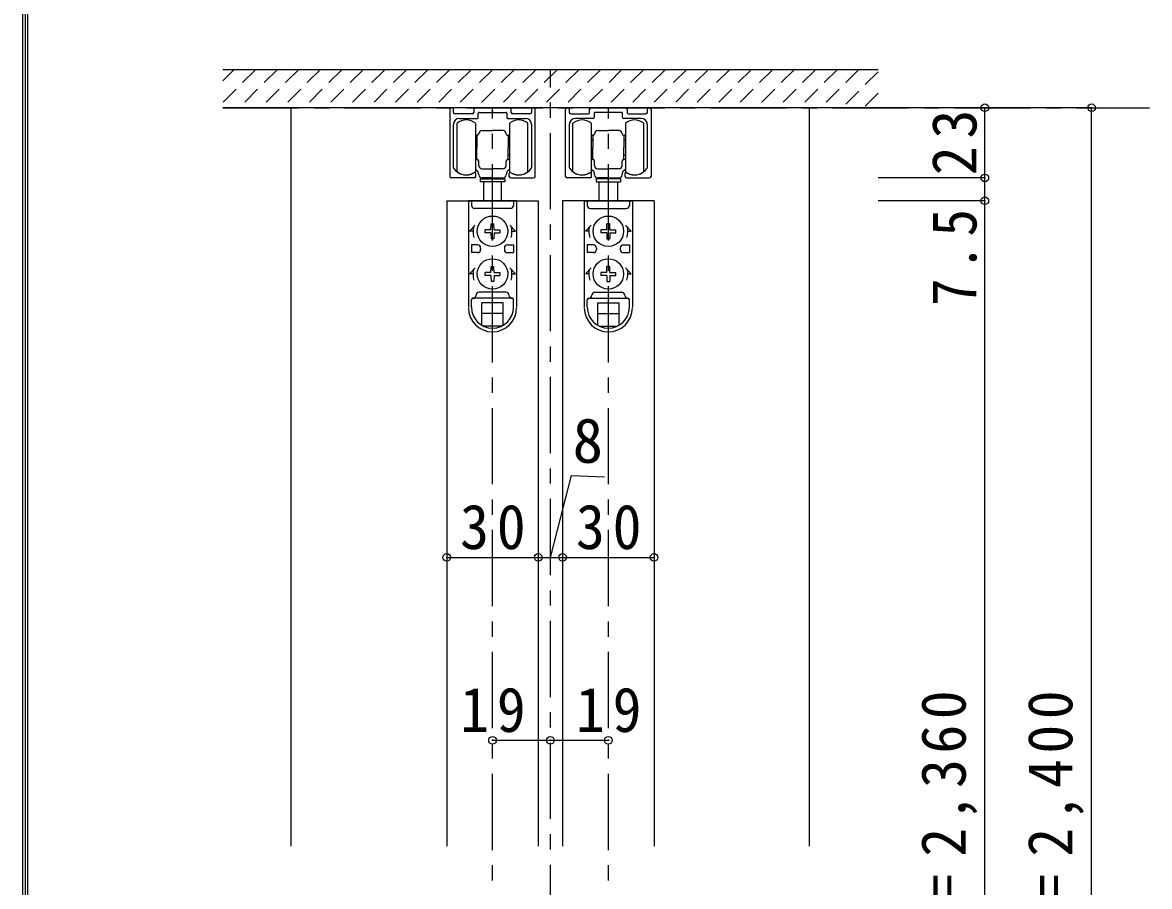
# Model space of a CAD drawing. Units: millimetres at full size, sheet at 1:5. Extents: x -973 to 977, y -718 to 696.
# Drawn here: x -973.3 to -603.7, y -303.1 to -19.7 of the extents above; entities that cross this region are included whole.
import ezdxf
from ezdxf.enums import TextEntityAlignment as Align

# ---------------------------------------------------------------- set-up
doc = ezdxf.new("R2010")
doc.units = ezdxf.units.MM
doc.header["$LTSCALE"] = 5
doc.header["$PDMODE"] = 32
doc.header["$PDSIZE"] = 2.5
doc.linetypes.add('CHAIN1', pattern=[8, 5, -1, 1, -1])
doc.linetypes.add('DASHED1', pattern=[1.8, 1.2, -0.6])
for name, color, linetype in [('0-1_通り芯', 4, 'CHAIN1'), ('0-3_仕上げ', 2, 'Continuous'), ('0-4_枠', 3, 'Continuous'), ('0-6_扉', 6, 'Continuous'), ('0-7_金物', 7, 'Continuous'), ('0-B_寸法', 7, 'Continuous'), ('0-C_ハッチ', 4, 'DASHED1'), ('F-1_枠', 6, 'Continuous')]:
    doc.layers.add(name, color=color, linetype=linetype)
doc.styles.add('ＭＳ ゴシック', font='')
doc.styles.get('ＭＳ ゴシック').set_extended_font_data('MS Gothic')

msp = doc.modelspace()

# ---------------------------------------------------------------- linework, layer by layer
at = {"layer": '0-1_通り芯'}
for p, q in [((-800.19, -560.943), (-800.19, -35.141)), ((-907.69, -47.641), (-603.69, -47.641)), ((-819.19, -531.141), (-819.19, -47.641)), ((-781.19, -531.141), (-781.19, -47.641))]:
    msp.add_line(p, q, dxfattribs=at)
at = {"layer": '0-3_仕上げ'}
for p, q in [((-692.69, -35.141), (-907.69, -35.141)), ((-692.69, -47.641), (-907.69, -47.641))]:
    msp.add_line(p, q, dxfattribs=at)
at = {"layer": '0-4_枠', "color": 4}
for p, q in [((-885.19, -289.892), (-885.19, -47.641)), ((-715.19, -289.892), (-715.19, -47.641))]:
    msp.add_line(p, q, dxfattribs=at)
at = {"layer": '0-6_扉'}
for p, q in [((-834.19, -78.141), (-804.19, -78.141)), ((-834.19, -78.141), (-834.19, -289.892)), ((-804.19, -78.141), (-804.19, -289.892)), ((-766.19, -78.141), (-796.19, -78.141)), ((-796.19, -78.141), (-796.19, -289.892)), ((-766.19, -78.141), (-766.19, -289.892))]:
    msp.add_line(p, q, dxfattribs=at)
at = {"layer": '0-7_金物'}
for p, q in [((-832.49, -47.641), (-832.69, -47.641)), ((-813.54, -47.641), (-824.84, -47.641)), ((-805.69, -47.641), (-805.89, -47.641)), ((-794.69, -47.641), (-794.49, -47.641)), ((-786.84, -47.641), (-775.54, -47.641)), ((-767.89, -47.641), (-767.69, -47.641)), ((-833.19, -48.141), (-833.19, -70.141)), ((-831.99, -49.141), (-831.99, -48.141)), ((-825.84, -49.641), (-831.49, -49.641)), ((-829.99, -51.141), (-824.14, -51.141)), ((-825.34, -48.141), (-825.34, -49.141)), ((-823.84, -50.841), (-823.84, -49.441)), ((-814.54, -49.441), (-814.54, -50.841)), ((-814.24, -51.141), (-808.39, -51.141)), ((-813.04, -49.141), (-813.04, -48.141)), ((-806.89, -49.641), (-812.54, -49.641)), ((-806.39, -48.141), (-806.39, -49.141)), ((-805.19, -70.141), (-805.19, -48.141)), ((-795.19, -70.141), (-795.19, -48.141)), ((-793.99, -48.141), (-793.99, -49.141)), ((-793.49, -49.641), (-787.84, -49.641)), ((-786.14, -51.141), (-791.99, -51.141)), ((-787.34, -49.141), (-787.34, -48.141)), ((-785.84, -49.441), (-785.84, -50.841)), ((-776.54, -50.841), (-776.54, -49.441)), ((-770.39, -51.141), (-776.24, -51.141)), ((-775.04, -48.141), (-775.04, -49.141)), ((-774.54, -49.641), (-768.89, -49.641)), ((-768.39, -49.141), (-768.39, -48.141)), ((-767.19, -48.141), (-767.19, -70.141)), ((-831.99, -67.264), (-831.99, -53.141)), ((-830.79, -68.641), (-830.79, -52.641)), ((-824.79, -52.641), (-824.79, -60.641)), ((-822.69, -55.141), (-819.19, -55.141)), ((-815.69, -55.141), (-819.19, -55.141)), ((-813.59, -52.641), (-813.59, -60.641)), ((-807.59, -68.641), (-807.59, -52.641)), ((-806.39, -53.141), (-806.39, -67.264)), ((-793.99, -53.141), (-793.99, -67.264)), ((-792.79, -68.641), (-792.79, -52.641)), ((-786.79, -52.641), (-786.79, -60.641)), ((-784.69, -55.141), (-781.19, -55.141)), ((-777.69, -55.141), (-781.19, -55.141)), ((-775.59, -52.641), (-775.59, -60.641)), ((-769.59, -68.641), (-769.59, -52.641)), ((-768.39, -67.264), (-768.39, -53.141)), ((-824.79, -56.641), (-824.49, -56.641)), ((-824.79, -58.141), (-824.29, -58.141)), ((-824.29, -56.841), (-824.49, -56.641)), ((-824.49, -58.141), (-824.29, -57.941)), ((-824.29, -56.641), (-824.29, -60.641)), ((-824.19, -56.641), (-824.29, -56.641)), ((-814.19, -56.641), (-814.09, -56.641)), ((-814.09, -56.641), (-814.09, -60.641)), ((-814.09, -56.841), (-813.89, -56.641)), ((-813.89, -58.141), (-814.09, -57.941)), ((-813.59, -58.141), (-814.09, -58.141)), ((-813.59, -56.641), (-813.89, -56.641)), ((-786.79, -56.641), (-786.49, -56.641)), ((-786.79, -58.141), (-786.29, -58.141)), ((-786.29, -56.841), (-786.49, -56.641)), ((-786.49, -58.141), (-786.29, -57.941)), ((-786.29, -56.641), (-786.29, -60.641)), ((-786.19, -56.641), (-786.29, -56.641)), ((-776.19, -56.641), (-776.09, -56.641)), ((-776.09, -56.641), (-776.09, -60.641)), ((-776.09, -56.841), (-775.89, -56.641)), ((-775.89, -58.141), (-776.09, -57.941)), ((-775.59, -58.141), (-776.09, -58.141)), ((-775.59, -56.641), (-775.89, -56.641)), ((-824.79, -60.641), (-824.79, -68.641)), ((-824.29, -64.641), (-824.29, -60.641)), ((-814.09, -64.641), (-814.09, -60.641)), ((-813.59, -60.641), (-813.59, -68.641)), ((-786.79, -60.641), (-786.79, -68.641)), ((-786.29, -64.641), (-786.29, -60.641)), ((-776.09, -64.641), (-776.09, -60.641)), ((-775.59, -60.641), (-775.59, -68.641)), ((-824.79, -63.141), (-824.29, -63.141)), ((-824.79, -64.641), (-824.49, -64.641)), ((-824.29, -63.341), (-824.49, -63.141)), ((-824.29, -64.441), (-824.49, -64.641)), ((-824.19, -64.641), (-824.29, -64.641)), ((-823.69, -66.641), (-823.69, -65.141)), ((-814.69, -66.641), (-814.69, -65.141)), ((-814.19, -64.641), (-814.09, -64.641)), ((-814.09, -63.341), (-813.89, -63.141)), ((-813.59, -63.141), (-814.09, -63.141)), ((-814.09, -64.441), (-813.89, -64.641)), ((-813.59, -64.641), (-813.89, -64.641)), ((-786.79, -63.141), (-786.29, -63.141)), ((-786.79, -64.641), (-786.49, -64.641)), ((-786.29, -63.341), (-786.49, -63.141)), ((-786.29, -64.441), (-786.49, -64.641)), ((-786.19, -64.641), (-786.29, -64.641)), ((-785.69, -66.641), (-785.69, -65.141)), ((-776.69, -66.641), (-776.69, -65.141)), ((-776.19, -64.641), (-776.09, -64.641)), ((-776.09, -63.341), (-775.89, -63.141)), ((-775.59, -63.141), (-776.09, -63.141)), ((-776.09, -64.441), (-775.89, -64.641)), ((-775.59, -64.641), (-775.89, -64.641)), ((-824.69, -70.141), (-824.69, -69.141)), ((-822.69, -67.641), (-819.19, -67.641)), ((-815.69, -67.641), (-819.19, -67.641)), ((-813.69, -70.141), (-813.69, -69.141)), ((-786.69, -70.141), (-786.69, -69.141)), ((-784.69, -67.641), (-781.19, -67.641)), ((-777.69, -67.641), (-781.19, -67.641)), ((-775.69, -70.141), (-775.69, -69.141)), ((-825.19, -70.641), (-832.69, -70.641)), ((-823.19, -70.941), (-815.19, -70.941)), ((-823.19, -70.941), (-823.19, -71.941)), ((-815.19, -71.941), (-823.19, -71.941)), ((-819.19, -70.641), (-822.69, -70.641)), ((-822.19, -70.641), (-822.19, -70.941)), ((-822.19, -71.941), (-822.19, -78.141)), ((-819.19, -70.641), (-815.69, -70.641)), ((-816.19, -70.641), (-816.19, -70.941)), ((-816.19, -78.141), (-816.19, -71.941)), ((-815.19, -70.941), (-815.19, -71.941)), ((-813.19, -70.641), (-805.69, -70.641)), ((-787.19, -70.641), (-794.69, -70.641)), ((-785.19, -70.941), (-785.19, -71.941)), ((-777.19, -70.941), (-785.19, -70.941)), ((-785.19, -71.941), (-777.19, -71.941)), ((-781.19, -70.641), (-784.69, -70.641)), ((-784.19, -70.641), (-784.19, -70.941)), ((-784.19, -78.141), (-784.19, -71.941)), ((-781.19, -70.641), (-777.69, -70.641)), ((-778.19, -70.641), (-778.19, -70.941)), ((-778.19, -71.941), (-778.19, -78.141)), ((-777.19, -70.941), (-777.19, -71.941)), ((-775.19, -70.641), (-767.69, -70.641)), ((-811.334, -78.141), (-827.134, -78.141)), ((-827.091, -78.141), (-827.091, -113.041)), ((-826.091, -78.141), (-826.091, -79.641)), ((-813.291, -80.641), (-825.091, -80.641)), ((-812.291, -78.141), (-812.291, -79.641)), ((-811.291, -78.141), (-811.291, -113.041)), ((-789.09, -78.141), (-789.09, -113.041)), ((-789.047, -78.141), (-773.247, -78.141)), ((-788.09, -78.141), (-788.09, -79.641)), ((-787.09, -80.641), (-775.29, -80.641)), ((-774.29, -78.141), (-774.29, -79.641)), ((-773.29, -78.141), (-773.29, -113.041)), ((-824.848, -86.141), (-826.691, -88.141)), ((-825.591, -88.141), (-826.691, -88.141)), ((-819.711, -87.622), (-821.641, -87.655)), ((-821.641, -88.628), (-821.641, -87.655)), ((-819.711, -88.661), (-821.641, -88.628)), ((-819.711, -87.622), (-819.677, -85.691)), ((-819.711, -88.661), (-819.677, -90.591)), ((-819.677, -85.691), (-818.705, -85.691)), ((-818.672, -87.622), (-818.705, -85.691)), ((-818.672, -88.661), (-818.705, -90.591)), ((-818.672, -87.622), (-816.741, -87.655)), ((-818.672, -88.661), (-816.741, -88.628)), ((-816.741, -87.655), (-816.741, -88.628)), ((-813.534, -86.141), (-811.691, -88.141)), ((-812.791, -88.141), (-811.691, -88.141)), ((-786.846, -86.141), (-788.69, -88.141)), ((-787.59, -88.141), (-788.69, -88.141)), ((-781.709, -87.622), (-783.64, -87.655)), ((-783.64, -87.655), (-783.64, -88.628)), ((-781.709, -88.661), (-783.64, -88.628)), ((-781.709, -87.622), (-781.676, -85.691)), ((-781.709, -88.661), (-781.676, -90.591)), ((-780.704, -85.691), (-781.676, -85.691)), ((-780.67, -87.622), (-780.704, -85.691)), ((-780.67, -88.661), (-780.704, -90.591)), ((-780.67, -87.622), (-778.74, -87.655)), ((-780.67, -88.661), (-778.74, -88.628)), ((-778.74, -88.628), (-778.74, -87.655)), ((-775.533, -86.141), (-773.69, -88.141)), ((-774.79, -88.141), (-773.69, -88.141)), ((-818.705, -90.591), (-819.677, -90.591)), ((-781.676, -90.591), (-780.704, -90.591)), ((-826.091, -92.641), (-826.091, -95.141)), ((-824.091, -92.641), (-826.091, -92.641)), ((-824.091, -95.141), (-826.091, -95.141)), ((-823.091, -93.641), (-823.091, -94.141)), ((-815.291, -93.641), (-815.291, -94.141)), ((-814.291, -92.641), (-812.291, -92.641)), ((-814.291, -95.141), (-812.291, -95.141)), ((-812.291, -92.641), (-812.291, -95.141)), ((-788.09, -92.641), (-788.09, -95.141)), ((-786.09, -92.641), (-788.09, -92.641)), ((-786.09, -95.141), (-788.09, -95.141)), ((-785.09, -93.641), (-785.09, -94.141)), ((-777.29, -93.641), (-777.29, -94.141)), ((-776.29, -92.641), (-774.29, -92.641)), ((-776.29, -95.141), (-774.29, -95.141)), ((-774.29, -92.641), (-774.29, -95.141)), ((-819.711, -101.622), (-819.677, -99.691)), ((-819.677, -99.691), (-818.705, -99.691)), ((-818.672, -101.622), (-818.705, -99.691)), ((-781.709, -101.622), (-781.676, -99.691)), ((-780.704, -99.691), (-781.676, -99.691)), ((-780.67, -101.622), (-780.704, -99.691)), ((-824.848, -100.141), (-826.691, -102.141)), ((-825.591, -102.141), (-826.691, -102.141)), ((-819.711, -101.622), (-821.641, -101.655)), ((-821.641, -102.628), (-821.641, -101.655)), ((-819.711, -102.661), (-821.641, -102.628)), ((-819.711, -102.661), (-819.677, -104.591)), ((-818.672, -102.661), (-818.705, -104.591)), ((-818.672, -101.622), (-816.741, -101.655)), ((-818.672, -102.661), (-816.741, -102.628)), ((-816.741, -101.655), (-816.741, -102.628)), ((-813.534, -100.141), (-811.691, -102.141)), ((-812.791, -102.141), (-811.691, -102.141)), ((-786.846, -100.141), (-788.69, -102.141)), ((-787.59, -102.141), (-788.69, -102.141)), ((-781.709, -101.622), (-783.64, -101.655)), ((-783.64, -101.655), (-783.64, -102.628)), ((-781.709, -102.661), (-783.64, -102.628)), ((-781.709, -102.661), (-781.676, -104.591)), ((-780.67, -102.661), (-780.704, -104.591)), ((-780.67, -101.622), (-778.74, -101.655)), ((-780.67, -102.661), (-778.74, -102.628)), ((-778.74, -102.628), (-778.74, -101.655)), ((-775.533, -100.141), (-773.69, -102.141)), ((-774.79, -102.141), (-773.69, -102.141)), ((-818.705, -104.591), (-819.677, -104.591)), ((-781.676, -104.591), (-780.704, -104.591)), ((-826.091, -113.041), (-826.091, -110.641)), ((-812.791, -110.141), (-825.591, -110.141)), ((-814.791, -108.141), (-823.591, -108.141)), ((-812.291, -113.041), (-812.291, -110.641)), ((-788.09, -113.041), (-788.09, -110.641)), ((-787.59, -110.141), (-774.79, -110.141)), ((-785.59, -108.141), (-776.79, -108.141)), ((-774.29, -113.041), (-774.29, -110.641)), ((-815.691, -111.641), (-822.691, -111.641)), ((-822.691, -118.988), (-822.691, -111.641)), ((-815.691, -118.988), (-815.691, -111.641)), ((-784.69, -111.641), (-777.69, -111.641)), ((-784.69, -118.988), (-784.69, -111.641)), ((-777.69, -118.988), (-777.69, -111.641)), ((-815.691, -115.141), (-822.691, -115.141)), ((-784.69, -115.141), (-777.69, -115.141)), ((-816.163, -119.241), (-822.219, -119.241)), ((-784.218, -119.241), (-778.161, -119.241))]:
    msp.add_line(p, q, dxfattribs=at)
for points in [[(-823.54, -49.141), (-819.49, -49.141), (-819.19, -48.841), (-818.89, -49.141), (-814.84, -49.141)], [(-776.84, -49.141), (-780.89, -49.141), (-781.19, -48.841), (-781.49, -49.141), (-785.54, -49.141)]]:
    msp.add_lwpolyline(points, dxfattribs=at)
for centre in [(-819.191, -88.141), (-781.19, -88.141), (-819.191, -102.141), (-781.19, -102.141)]:
    msp.add_circle(centre, 5, dxfattribs=at)
for centre, radius, start, end in [((-832.69, -48.141), 0.5, 90, 180), ((-832.49, -48.141), 0.5, 360, 90), ((-824.84, -48.141), 0.5, 90, 180), ((-813.54, -48.141), 0.5, 0, 90), ((-805.89, -48.141), 0.5, 90, 180), ((-805.69, -48.141), 0.5, 0, 90), ((-794.69, -48.141), 0.5, 90, 180), ((-794.49, -48.141), 0.5, 360, 90), ((-786.84, -48.141), 0.5, 90, 180), ((-775.54, -48.141), 0.5, 0, 90), ((-767.89, -48.141), 0.5, 90, 180), ((-767.69, -48.141), 0.5, 0, 90), ((-831.49, -49.141), 0.5, 180, 270), ((-829.99, -53.141), 2, 90, 180), ((-827.79, -56.641), 5, 53.1301, 126.8699), ((-825.84, -49.141), 0.5, 270, 0), ((-824.14, -50.841), 0.3, 270, 360), ((-823.54, -49.441), 0.3, 90, 180), ((-814.84, -49.441), 0.3, 0, 90), ((-814.24, -50.841), 0.3, 180, 270), ((-810.59, -56.641), 5, 53.1301, 126.8699), ((-812.54, -49.141), 0.5, 180, 270), ((-808.39, -53.141), 2, 0, 90), ((-806.89, -49.141), 0.5, 270, 360), ((-793.49, -49.141), 0.5, 180, 270), ((-791.99, -53.141), 2, 90, 180), ((-789.79, -56.641), 5, 53.1301, 126.8699), ((-787.84, -49.141), 0.5, 270, 0), ((-786.14, -50.841), 0.3, 270, 360), ((-785.54, -49.441), 0.3, 90, 180), ((-776.84, -49.441), 0.3, 0, 90), ((-776.24, -50.841), 0.3, 180, 270), ((-772.59, -56.641), 5, 53.1301, 126.8699), ((-774.54, -49.141), 0.5, 180, 270), ((-770.39, -53.141), 2, 0, 90), ((-768.89, -49.141), 0.5, 270, 360), ((-822.69, -56.141), 1, 90, 180), ((-815.69, -56.141), 1, 0, 90), ((-784.69, -56.141), 1, 90, 180), ((-777.69, -56.141), 1, 0, 90), ((-824.19, -56.141), 0.5, 270, 0), ((-814.19, -56.141), 0.5, 180, 270), ((-786.19, -56.141), 0.5, 270, 0), ((-776.19, -56.141), 0.5, 180, 270), ((-824.19, -65.141), 0.5, 0, 90), ((-814.19, -65.141), 0.5, 90, 180), ((-786.19, -65.141), 0.5, 0, 90), ((-776.19, -65.141), 0.5, 90, 180), ((-832.69, -70.141), 0.5, 180, 270), ((-831.69, -67.264), 0.3, 180, 213.92311), ((-827.79, -64.641), 5, 213.92311, 301.89079), ((-827.79, -64.641), 5, 233.1301, 306.8699), ((-825.19, -70.141), 0.5, 270, 0), ((-824.99, -69.141), 0.3, 0, 121.89079), ((-825.69, -69.641), 2, 0, 63.25632), ((-822.69, -66.641), 1, 180, 270), ((-822.69, -69.641), 1, 180, 270), ((-815.69, -66.641), 1, 270, 0), ((-815.69, -69.641), 1, 270, 0), ((-812.69, -69.641), 2, 116.74368, 180), ((-813.39, -69.141), 0.3, 58.10921, 180), ((-813.19, -70.141), 0.5, 180, 270), ((-810.59, -64.641), 5, 233.1301, 306.8699), ((-810.59, -64.641), 5, 238.10921, 326.07689), ((-806.69, -67.264), 0.3, 326.07689, 0), ((-805.69, -70.141), 0.5, 270, 0), ((-794.69, -70.141), 0.5, 180, 270), ((-793.69, -67.264), 0.3, 180, 213.92311), ((-789.79, -64.641), 5, 213.92311, 301.89079), ((-789.79, -64.641), 5, 233.1301, 306.8699), ((-787.19, -70.141), 0.5, 270, 0), ((-786.99, -69.141), 0.3, 360, 121.89079), ((-787.69, -69.641), 2, 0, 63.25632), ((-784.69, -66.641), 1, 180, 270), ((-784.69, -69.641), 1, 180, 270), ((-777.69, -66.641), 1, 270, 0), ((-777.69, -69.641), 1, 270, 0), ((-774.69, -69.641), 2, 116.74368, 180), ((-775.39, -69.141), 0.3, 58.10921, 180), ((-775.19, -70.141), 0.5, 180, 270), ((-772.59, -64.641), 5, 233.1301, 306.8699), ((-772.59, -64.641), 5, 238.10921, 326.07689), ((-768.69, -67.264), 0.3, 326.07689, 360), ((-767.69, -70.141), 0.5, 270, 0), ((-825.091, -79.641), 1, 180, 270), ((-813.291, -79.641), 1, 270, 0), ((-787.09, -79.641), 1, 180, 270), ((-775.29, -79.641), 1, 270, 0), ((-819.191, -88.141), 6.4, 167.82427, 198.20996), ((-819.191, -88.141), 6.4, 341.79004, 12.17573), ((-781.19, -88.141), 6.4, 167.82427, 198.20996), ((-781.19, -88.141), 6.4, 341.79004, 12.17573), ((-824.091, -93.641), 1, 0, 90), ((-824.091, -94.141), 1, 270, 0), ((-814.291, -93.641), 1, 90, 180), ((-814.291, -94.141), 1, 180, 270), ((-786.09, -93.641), 1, 0, 90), ((-786.09, -94.141), 1, 270, 0), ((-776.29, -93.641), 1, 90, 180), ((-776.29, -94.141), 1, 180, 270), ((-819.191, -102.141), 6.4, 167.82427, 198.20996), ((-819.191, -102.141), 6.4, 341.79004, 12.17573), ((-781.19, -102.141), 6.4, 167.82427, 198.20996), ((-781.19, -102.141), 6.4, 341.79004, 12.17573), ((-825.591, -110.641), 0.5, 90, 180), ((-825.591, -109.141), 1, 270, 0), ((-823.591, -109.141), 1, 90, 180), ((-814.791, -109.141), 1, 0, 90), ((-812.791, -109.141), 1, 180, 270), ((-812.791, -110.641), 0.5, 0, 90), ((-787.59, -110.641), 0.5, 90, 180), ((-787.59, -109.141), 1, 270, 0), ((-785.59, -109.141), 1, 90, 180), ((-776.79, -109.141), 1, 0, 90), ((-774.79, -109.141), 1, 180, 270), ((-774.79, -110.641), 0.5, 0, 90), ((-819.191, -113.241), 7.9, 180, 0), ((-819.191, -113.041), 6.9, 180, 0), ((-781.19, -113.241), 7.9, 180, 0), ((-781.19, -113.041), 6.9, 180, 0)]:
    msp.add_arc(centre, radius, start, end, dxfattribs=at)
at = {"layer": '0-B_寸法', "color": 4}
for p, q in [((-622.69, -47.641), (-692.69, -47.641)), ((-657.69, -70.641), (-657.69, -47.641)), ((-622.69, -531.141), (-622.69, -47.641)), ((-657.69, -70.641), (-692.69, -70.641)), ((-657.69, -78.141), (-657.69, -70.641)), ((-657.69, -78.141), (-692.69, -78.141)), ((-657.69, -521.641), (-657.69, -78.141)), ((-834.19, -195.142), (-804.19, -195.142)), ((-804.19, -195.142), (-796.19, -195.142)), ((-796.19, -195.142), (-766.19, -195.142)), ((-819.19, -255.142), (-800.19, -255.142)), ((-800.19, -255.142), (-781.19, -255.142))]:
    msp.add_line(p, q, dxfattribs=at)
at = {"layer": '0-B_寸法', "color": 4, "linetype": 'CHAIN1'}
msp.add_line((-834.19, -195.142), (-804.19, -195.142), dxfattribs=at)
at = {"layer": '0-B_寸法', "color": 4}
msp.add_lwpolyline([(-800.19, -195.142), (-793.326, -168.305), (-782.494, -168.692)], dxfattribs=at)
at = {"layer": '0-B_寸法'}
for p in [(-657.69, -47.641), (-622.69, -47.641), (-657.69, -70.641), (-657.69, -78.141), (-834.19, -195.142), (-804.19, -195.142), (-796.19, -195.142), (-766.19, -195.142), (-819.19, -255.142), (-800.19, -255.142), (-781.19, -255.142)]:
    msp.add_point(p, dxfattribs=at)
at = {"layer": '0-C_ハッチ'}
for p, q in [((-904.018, -35.141), (-907.69, -38.814)), ((-896.947, -35.141), (-907.69, -45.885)), ((-889.876, -35.141), (-902.376, -47.641)), ((-882.805, -35.141), (-895.305, -47.641)), ((-875.734, -35.141), (-888.234, -47.641)), ((-868.662, -35.141), (-881.162, -47.641)), ((-861.591, -35.141), (-874.091, -47.641)), ((-854.52, -35.141), (-867.02, -47.641)), ((-847.449, -35.141), (-859.949, -47.641)), ((-840.378, -35.141), (-852.878, -47.641)), ((-833.307, -35.141), (-845.807, -47.641)), ((-826.236, -35.141), (-838.736, -47.641)), ((-819.165, -35.141), (-831.665, -47.641)), ((-812.094, -35.141), (-824.594, -47.641)), ((-805.023, -35.141), (-817.523, -47.641)), ((-797.952, -35.141), (-810.452, -47.641)), ((-790.881, -35.141), (-803.381, -47.641)), ((-783.81, -35.141), (-796.31, -47.641)), ((-776.711, -35.113), (-789.239, -47.641)), ((-769.668, -35.141), (-782.168, -47.641)), ((-762.596, -35.141), (-775.096, -47.641)), ((-755.553, -35.141), (-768.053, -47.641)), ((-748.482, -35.141), (-760.982, -47.641)), ((-741.439, -35.141), (-753.939, -47.641)), ((-734.368, -35.141), (-746.868, -47.641)), ((-727.325, -35.141), (-739.825, -47.641)), ((-720.254, -35.141), (-732.754, -47.641)), ((-713.211, -35.141), (-725.711, -47.641)), ((-706.14, -35.141), (-718.64, -47.641)), ((-699.097, -35.141), (-711.597, -47.641)), ((-692.69, -35.806), (-704.526, -47.641)), ((-692.69, -42.849), (-697.483, -47.641))]:
    msp.add_line(p, q, dxfattribs=at)
at = {"layer": 'F-1_枠'}
for p, q in [((-973.347, 695.833), (-973.347, -700.833)), ((-972.514, 695.833), (-972.514, -700.833)), ((-971.68, 695.833), (-971.68, -700.833))]:
    msp.add_line(p, q, dxfattribs=at)

# ---------------------------------------------------------------- texts
at = {"layer": '0-B_寸法', "style": 'ＭＳ ゴシック'}
msp.add_text('8', height=14.66, dxfattribs=at).set_placement((-792.91, -168.498), align=Align.BOTTOM_LEFT)
at = {"layer": '0-B_寸法', "char_height": 14.66, "attachment_point": 7, "rotation": 90, "style": 'ＭＳ ゴシック'}
for s, insert in [('\\T1.27;\\W0.95;23', (-660.19, -69.766)), ('\\T1.27;\\W0.9;7.5', (-660.19, -112.641)), ('\\T1.19;\\W0.95;ＤＨ＝2,360', (-660.19, -361.142)), ('\\T1.19;\\W0.95;枠外＝2,400', (-625.19, -361.142))]:
    msp.add_mtext(s, dxfattribs=dict(at, insert=insert))
at = {"layer": '0-B_寸法', "char_height": 14.66, "attachment_point": 7, "style": 'ＭＳ ゴシック'}
for s, insert in [('\\T1.27;\\W0.95;30', (-829.815, -192.642)), ('\\T1.27;\\W0.95;30', (-791.815, -192.642)), ('\\T1.27;\\W0.95;19', (-829.815, -252.642)), ('\\T1.27;\\W0.95;19', (-791.815, -252.642))]:
    msp.add_mtext(s, dxfattribs=dict(at, insert=insert))

doc.saveas('drawing.dxf')
